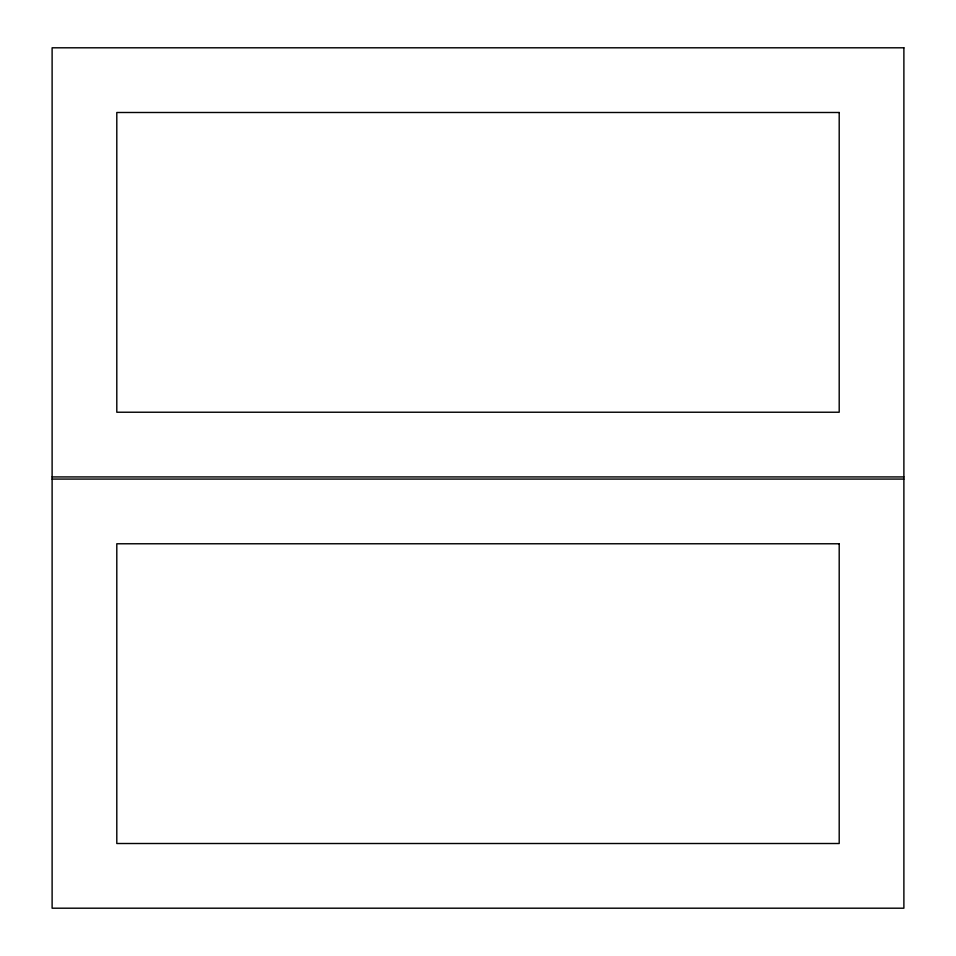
<?xml version="1.0" encoding="UTF-8"?>
<svg xmlns="http://www.w3.org/2000/svg" width="956" height="956" viewBox="0 0 956 956"><rect width="100%" height="100%" fill="white"/><g stroke="black" fill="none" stroke-linecap="round" stroke-linejoin="round"><path stroke-width="1.43" d="M52.114 476.925L903.886 476.925M52.114 479.075L903.886 479.075M903.886 47.8L52.114 47.8L52.114 908.2L903.886 908.2L903.886 47.8M839.201 112.497L116.799 112.497L116.799 412.227L839.201 412.227L839.201 112.497M839.201 543.773L116.799 543.773L116.799 843.503L839.201 843.503L839.201 543.773"/></g></svg>
